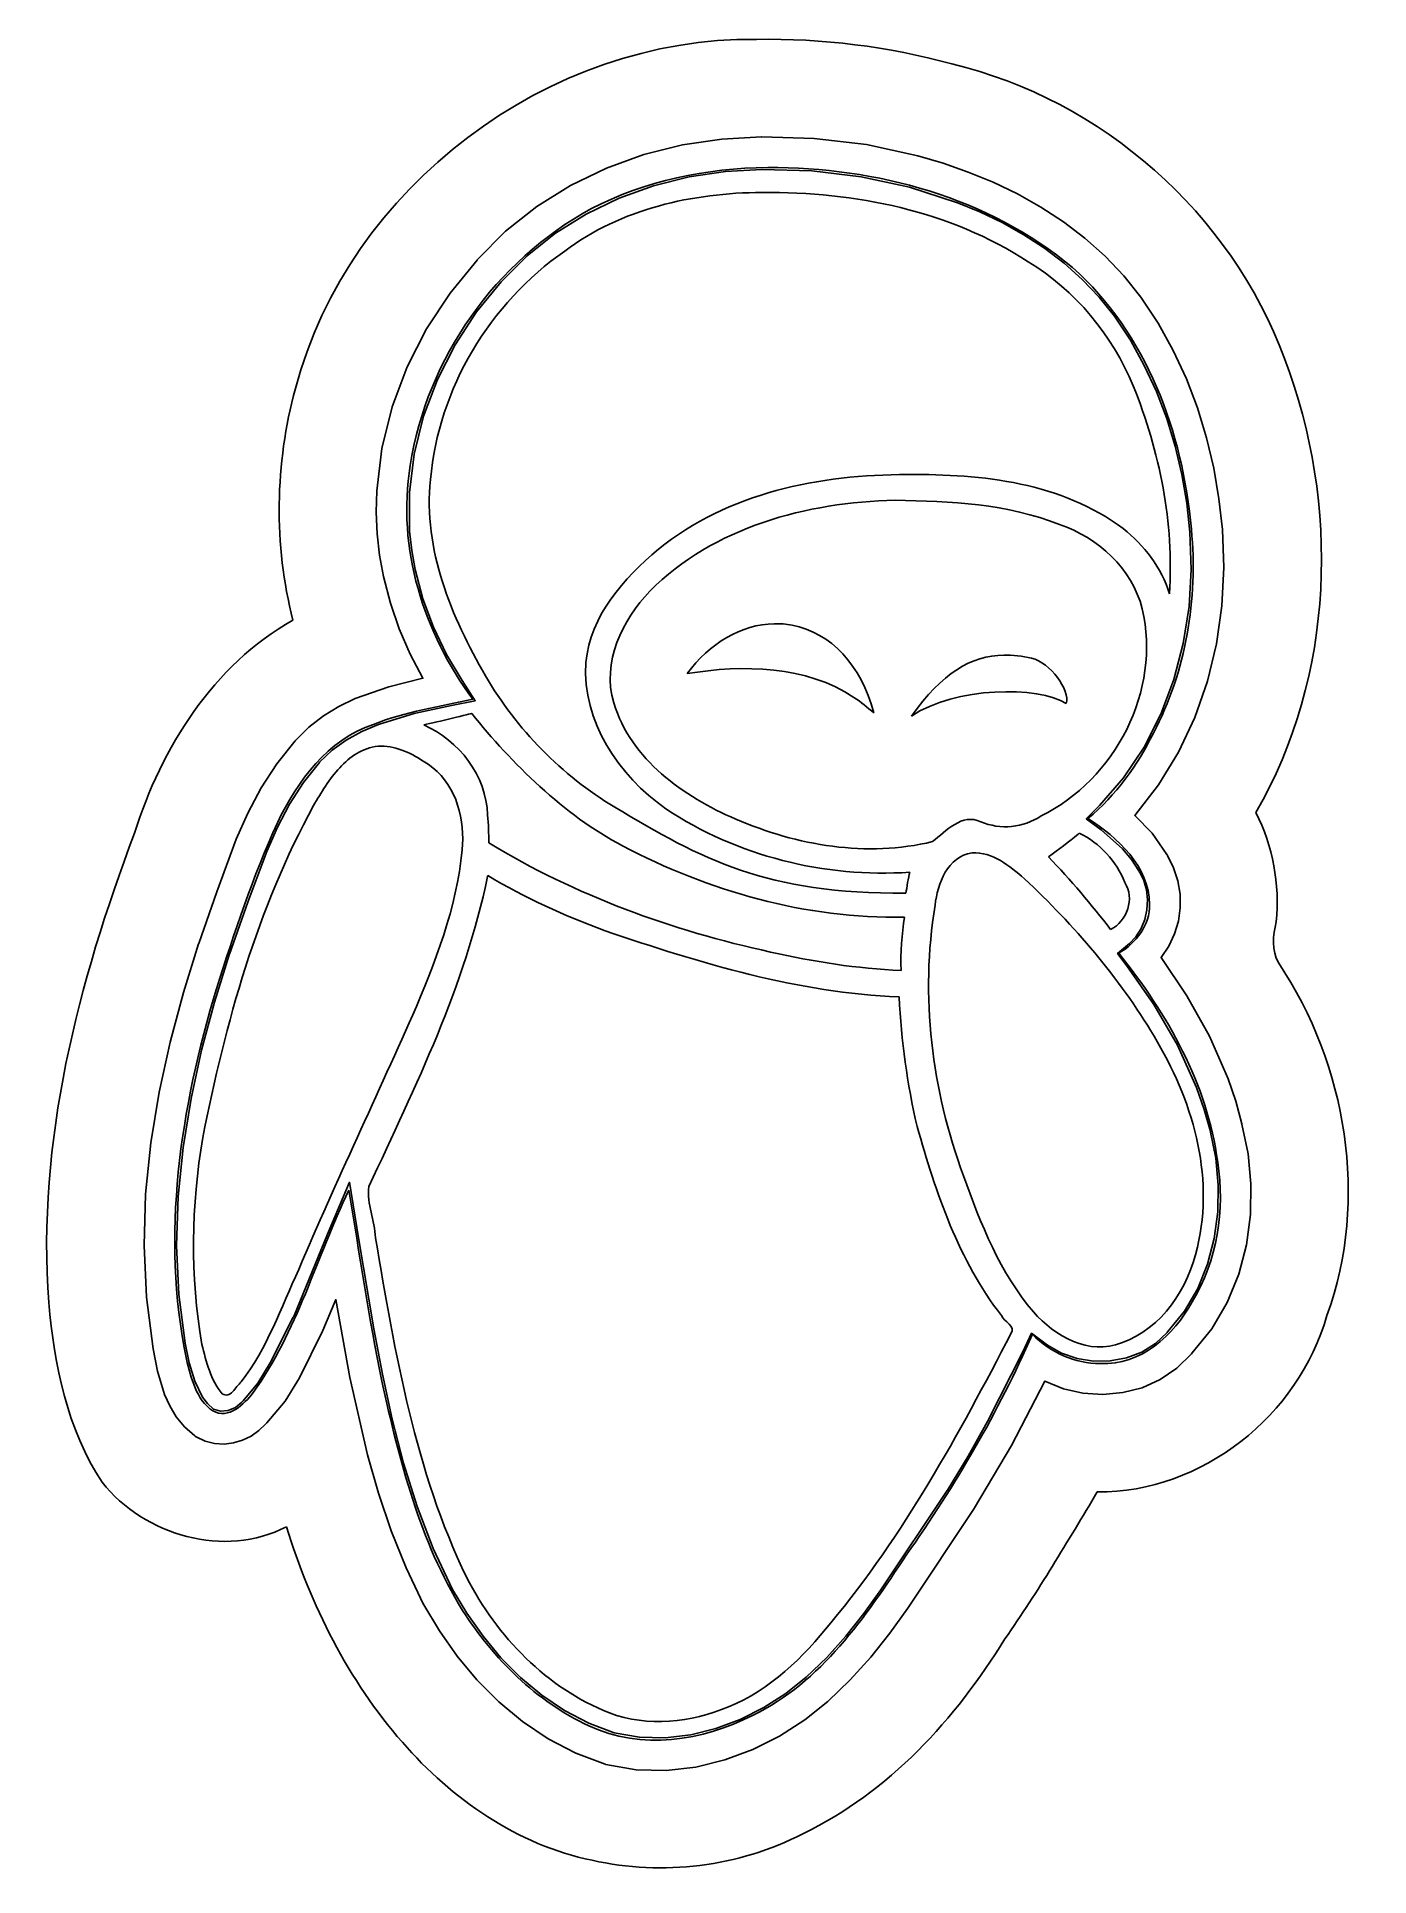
# Model space of a CAD drawing. Extents: x 6 to 595, y 13 to 827.
import ezdxf

# ---------------------------------------------------------------- set-up
doc = ezdxf.new("R2010")
doc.units = 0
for name, color, linetype in [('Base', 7, 'CONTINUOUS'), ('Medium_Features', 7, 'CONTINUOUS'), ('Tall_Outline', 7, 'CONTINUOUS')]:
    doc.layers.add(name, color=color, linetype=linetype)

msp = doc.modelspace()

# ---------------------------------------------------------------- linework, layer by layer
at = {"layer": 'Base', "color": 7}
msp.add_lwpolyline([(324.15, 826.26476), (324.15, 826.26476)], close=True, dxfattribs=at)
for points in [[(324.15, 826.26476), (231.951592, 827.397733), (143.592328, 760.817504), (120.075, 671.58976)], [(410.680512, 815.358604), (382.58276, 823.228686), (353.338864, 826.647539), (324.15, 826.26476)], [(557.953272, 684.910432), (534.331832, 749.129408), (477.246224, 799.582454), (410.680512, 815.358604)], [(545.325, 483.73976), (580.296672, 544.017856), (582.67772, 620.391888), (557.953272, 684.910432)], [(120.075, 671.58976), (110.9824, 638.260624), (110.409272, 602.43616), (118.975, 568.93976)], [(118.975, 568.93976), (83.611568, 549.083344), (60.783891, 512.533824), (48.840897, 474.540624)], [(554.323536, 435.286376), (556.00372, 451.888144), (552.791136, 468.908808), (545.325, 483.73976)], [(48.840897, 474.540624), (23.860492, 408.413888), (5.575236, 337.881168), (10.825, 266.61476)], [(555.45, 417.03976), (552.058952, 422.648936), (552.92696, 429.24636), (554.323536, 435.286376)], [(576.80464, 260.915552), (595.4936, 312.401144), (585.48468, 371.939792), (555.45, 417.03976)], [(10.825, 266.61476), (13.378582, 238.987608), (18.975674, 210.43948), (34.491153, 187.05828)], [(475.125, 182.73976), (521.517832, 182.415136), (564.33972, 216.687328), (576.80464, 260.915552)], [(34.491153, 187.05828), (53.023384, 163.46596), (88.83612, 153.132584), (116.125, 167.33976)], [(434.233184, 117.657032), (448.8688, 138.682728), (462.030264, 160.889128), (475.125, 182.73976)], [(116.125, 167.33976), (126.70628, 132.662048), (143.4864, 99.34372), (167.412984, 71.843904)], [(344.748192, 31.33184), (382.974032, 49.619632), (412.2582, 82.109496), (434.233184, 117.657032)], [(167.412984, 71.843904), (189.339304, 46.613144), (218.322056, 26.39584), (251.48224, 19.57216)], [(251.48224, 19.57216), (282.752264, 12.51072), (316.353048, 16.67904), (344.748192, 31.33184)]]:
    msp.add_open_spline(points, degree=3, dxfattribs=at)
at = {"layer": 'Medium_Features', "color": 7}
for points in [[(329.218056, 769.470136), (329.218056, 769.470136)], [(326.718056, 758.445136), (326.718056, 758.445136)], [(385.575, 622.06476), (385.575, 622.06476)], [(332.025, 567.38976), (332.025, 567.38976)], [(433.725, 553.51476), (433.725, 553.51476)], [(198.158216, 527.601488), (198.158216, 527.601488)], [(156.642936, 513.145296), (156.643016, 513.145136)], [(176.642976, 506.495136), (176.667936, 506.470176)], [(128.142896, 486.870296), (128.117936, 486.870296)], [(467.118056, 474.595136), (466.693056, 474.220136), (466.693056, 474.220136)], [(419.643056, 465.945136), (419.643056, 465.945136)], [(205.268056, 455.820136), (205.193096, 455.420136), (205.193056, 455.420136)], [(96.092936, 231.570296), (96.117896, 231.545336)]]:
    msp.add_lwpolyline(points, close=True, dxfattribs=at)
for points in [[(250.943056, 751.145136), (274.951632, 763.716884), (302.095856, 769.211478), (329.218056, 769.470136)], [(329.218056, 769.470136), (377.38676, 769.614174), (426.78604, 756.400742), (464.168056, 725.145136)], [(326.718056, 758.445136), (295.881288, 758.274506), (264.313608, 751.240263), (239.318056, 732.445136)], [(444.483768, 727.753123), (409.837296, 750.322284), (367.762944, 758.88398), (326.718056, 758.445136)], [(170.9322, 637.45216), (178.159656, 684.95693), (208.807696, 728.184448), (250.943056, 751.145136)], [(239.318056, 732.445136), (206.183152, 709.307301), (183.35228, 671.643976), (179.893056, 631.220136)], [(491.030096, 672.712448), (481.575048, 695.416366), (465.507488, 715.027547), (444.483768, 727.753123)], [(464.168056, 725.145136), (496.878696, 696.028901), (513.009256, 652.12664), (516.768056, 609.245136)], [(507.018056, 580.670136), (509.172232, 612.082664), (502.693528, 643.690016), (491.030096, 672.712448)], [(198.618056, 533.920136), (176.877712, 563.343416), (164.87212, 600.771008), (170.9322, 637.45216)], [(179.893056, 631.220136), (176.519312, 600.394728), (189.190336, 570.302512), (204.286352, 544.252616)], [(280.768056, 600.345136), (311.453944, 625.32024), (352.306512, 633.618456), (391.168008, 633.432832)], [(391.168008, 633.432832), (424.149976, 633.824016), (459.561496, 629.861552), (486.543056, 609.520136)], [(385.575, 622.06476), (346.398672, 621.228872), (305.124456, 610.236392), (277.025, 581.78976)], [(458.35, 611.31476), (435.344288, 620.494016), (410.115832, 621.750864), (385.575, 622.06476)], [(495.025, 574.01476), (490.33348, 591.832344), (475.608504, 605.590968), (458.35, 611.31476)], [(486.543056, 609.520136), (495.88992, 602.154008), (503.601608, 592.217768), (507.018056, 580.670136)], [(516.768056, 609.245136), (519.83, 578.193448), (514.365512, 546.450144), (499.943056, 518.895136)], [(248.668056, 550.245136), (250.601048, 571.027352), (265.555536, 587.482032), (280.768056, 600.345136)], [(277.025, 581.78976), (264.715648, 569.03552), (255.60768, 550.255016), (261.025, 532.31476)], [(450.2, 482.21476), (483.05108, 498.278136), (503.524424, 537.862528), (495.025, 574.01476)], [(293.475, 545.26476), (303.30388, 558.684608), (317.704168, 567.072416), (332.025, 567.38976)], [(332.025, 567.38976), (334.677008, 567.44856), (337.33392, 567.227896), (339.95, 566.71476)], [(339.95, 566.71476), (357.305608, 563.310504), (370.49524, 549.183448), (376.15, 527.93976)], [(284.043056, 485.445136), (263.30448, 500.011272), (246.99776, 523.993872), (248.668056, 550.245136)], [(367.35, 534.76476), (346.45352, 548.74008), (318.190008, 549.389616), (293.475, 545.26476)], [(392.8, 526.43976), (406.139848, 545.516), (419.427256, 553.2296), (433.725, 553.51476)], [(433.725, 553.51476), (437.728368, 553.5946), (441.811576, 553.086424), (446, 552.08976)], [(446, 552.08976), (454.207256, 550.136784), (463.176416, 538.055944), (461.4, 532.01476)], [(204.286352, 544.252616), (217.910496, 520.7426), (238.14144, 500.110752), (261.439472, 486.1272)], [(461.4, 532.01476), (449.12808, 539.955792), (412.009464, 539.513784), (392.8, 526.43976)], [(154.668056, 522.795136), (168.780272, 528.361976), (183.788888, 530.770904), (198.618056, 533.920136)], [(261.025, 532.31476), (268.647552, 507.135896), (291.914136, 490.774504), (315.025, 480.81476)], [(376.15, 527.93976), (373.260384, 530.254208), (370.501456, 532.70712), (367.35, 534.76476)], [(112.093056, 479.145136), (121.145928, 497.850976), (134.22804, 515.945896), (154.668056, 522.795136)], [(198.158216, 527.601488), (198.158216, 527.601488), (182.636032, 523.808784), (176.868056, 522.545136)], [(176.868056, 522.545136), (192.519184, 515.621504), (204.717648, 500.141488), (205.143056, 482.645136)], [(264.938904, 468.949824), (238.716688, 482.738864), (215.791872, 505.644384), (198.158216, 527.601488)], [(156.667976, 513.145136), (163.823456, 513.39376), (170.743864, 510.482776), (176.642976, 506.495136)], [(499.943056, 518.895136), (492.878032, 504.619888), (483.35828, 491.270144), (470.968056, 481.145136)], [(139.667936, 503.570296), (144.235928, 508.521648), (149.695384, 512.27844), (156.642936, 513.145296)], [(156.643016, 513.145136), (156.651416, 513.14544), (156.659576, 513.14484), (156.667976, 513.145136)], [(176.667936, 506.470176), (188.7658, 499.721088), (194.366472, 485.460528), (194.142936, 472.045176)], [(128.117936, 486.870296), (131.42376, 492.47008), (135.094464, 498.613008), (139.667936, 503.570296)], [(79.067896, 339.770296), (89.05108, 390.59408), (103.249304, 441.237592), (128.142896, 486.870296)], [(205.143056, 482.645136), (205.560904, 478.525952), (205.654336, 474.38244), (205.718056, 470.245136)], [(261.439472, 486.1272), (299.855448, 463.069832), (328.465584, 447.574272), (390.343056, 448.038784)], [(392.168056, 457.270136), (354.342192, 454.806456), (315.504696, 464.36608), (284.043056, 485.445136)], [(315.025, 480.81476), (342.17388, 469.126208), (373.09168, 463.759648), (402.2, 470.86476)], [(402.2, 470.86476), (408.023616, 475.556408), (415.386976, 483.587544), (423.5, 479.63976)], [(423.5, 479.63976), (432.181824, 476.009448), (442.414904, 476.909304), (450.2, 482.21476)], [(470.968056, 481.145136), (484.126448, 472.510464), (498.0824, 460.021152), (498.268056, 443.045136)], [(85.155592, 405.651824), (93.02428, 430.511456), (101.241576, 455.462296), (112.093056, 479.145136)], [(466.693056, 474.220136), (462.440648, 470.626464), (457.999112, 467.356336), (453.468056, 464.120136)], [(487.368056, 452.720136), (483.535704, 462.095376), (476.23076, 470.285696), (467.118056, 474.595136)], [(194.142936, 472.020216), (192.998168, 446.184768), (183.5288, 421.574968), (173.667936, 397.820216)], [(194.142936, 472.045176), (194.1428, 472.036936), (194.14308, 472.028456), (194.142936, 472.020216)], [(205.718056, 470.245136), (244.081592, 446.95852), (286.687576, 431.408848), (330.47708, 421.93536)], [(389.693056, 437.420136), (346.207568, 436.508704), (302.902288, 448.986656), (264.938904, 468.949824)], [(419.643056, 465.945136), (408.93924, 464.186528), (404.228928, 452.270824), (403.330456, 442.632056)], [(442.85924, 454.41412), (436.273072, 460.039712), (428.819616, 466.278392), (419.643056, 465.945136)], [(390.343056, 448.038784), (390.839872, 450.36088), (391.37112, 455.021936), (392.168056, 457.270136)], [(453.468056, 464.120136), (463.246032, 453.995752), (472.680536, 442.805544), (481.018056, 431.870136)], [(205.193056, 455.420136), (195.193376, 407.143552), (173.320864, 362.461608), (152.593056, 318.020136)], [(257.168424, 431.374504), (239.168464, 437.98856), (221.67324, 445.945264), (205.268056, 455.820136)], [(500.259544, 384.650824), (484.729424, 410.655584), (464.821576, 433.826376), (442.85924, 454.41412)], [(481.018056, 431.870136), (488.335264, 435.797776), (491.730328, 445.468136), (487.368056, 452.720136)], [(403.330456, 442.632056), (396.545928, 402.464512), (401.905688, 360.864184), (415.853848, 322.81384)], [(498.268056, 443.045136), (498.44076, 433.903096), (492.256752, 425.886288), (484.618056, 421.395136)], [(388.243056, 413.795136), (387.674416, 421.689584), (388.886184, 429.680968), (389.693056, 437.420136)], [(387.368056, 402.070136), (342.601624, 403.770056), (299.294488, 417.070848), (257.168424, 431.374504)], [(330.47708, 421.93536), (349.487336, 417.632176), (368.75968, 414.565088), (388.243056, 413.795136)], [(484.618056, 421.395136), (506.11064, 394.611512), (523.94808, 363.43316), (528.410296, 328.853776)], [(71.798504, 241.60196), (60.465744, 296.218864), (69.148896, 352.948688), (85.155592, 405.651824)], [(395.368056, 344.695136), (390.845752, 363.554544), (388.438432, 382.720112), (387.368056, 402.070136)], [(173.667936, 397.795256), (156.518928, 358.929008), (138.145368, 320.46184), (121.517936, 281.295256)], [(173.667936, 397.820216), (173.664736, 397.813016), (173.671136, 397.802296), (173.667936, 397.795256)], [(519.443056, 291.220136), (527.16724, 323.447152), (516.962632, 357.007032), (500.259544, 384.650824)], [(432.668056, 260.945136), (413.767928, 285.169832), (403.573592, 315.227432), (395.368056, 344.695136)], [(78.667896, 248.095296), (73.423032, 278.294552), (73.963496, 309.561816), (79.067896, 339.770296)], [(528.410296, 328.853776), (531.729344, 307.717216), (528.281992, 285.221056), (517.118056, 266.970136)], [(152.593056, 318.020136), (151.6828, 310.25172), (155.1126, 303.024736), (155.538312, 295.286472)], [(415.853848, 322.81384), (423.52972, 301.550344), (431.969648, 279.788808), (446.843056, 262.495136)], [(143.743056, 316.420136), (129.34812, 286.671912), (120.857352, 253.716032), (101.383552, 226.728368)], [(158.405008, 231.769992), (152.563168, 259.812608), (148.473152, 288.177336), (143.743056, 316.420136)], [(155.538312, 295.286472), (164.246856, 244.086592), (173.077872, 191.969672), (195.843056, 144.920136)], [(485.868056, 248.795136), (503.866104, 255.122848), (515.472504, 273.134776), (519.443056, 291.220136)], [(121.517936, 281.270296), (113.650096, 264.32604), (107.601496, 246.290888), (96.092936, 231.570296)], [(121.517936, 281.295256), (121.514736, 281.288056), (121.521136, 281.277256), (121.517936, 281.270296)], [(436.968056, 253.045136), (439.24312, 256.175056), (433.659008, 258.147048), (432.668056, 260.945136)], [(446.843056, 262.495136), (456.251352, 251.796184), (471.564736, 242.934088), (485.868056, 248.795136)], [(517.118056, 266.970136), (509.000664, 252.092096), (494.357336, 238.782264), (476.493056, 239.595136)], [(357.154824, 124.788792), (389.442488, 163.648616), (413.796168, 208.373832), (436.968056, 253.045136)], [(78.667896, 248.070336), (78.666296, 248.078416), (78.669496, 248.087216), (78.667896, 248.095296)], [(87.667896, 226.245336), (82.570728, 232.190304), (80.570464, 240.4982), (78.667896, 248.070336)], [(446.418056, 252.570136), (431.284088, 218.144056), (412.279392, 185.528032), (390.547616, 154.780624)], [(476.493056, 239.595136), (465.179832, 239.718416), (454.261984, 244.45424), (446.418056, 252.570136)], [(83.493056, 218.620136), (76.040488, 223.599072), (73.987832, 233.409296), (71.798504, 241.60196)], [(96.117896, 231.545336), (94.80416, 230.395568), (93.59628, 228.45476), (92.242896, 227.120336)], [(194.068056, 130.245136), (175.088296, 161.066928), (166.063064, 196.697264), (158.405008, 231.769992)], [(101.383552, 226.728368), (97.347856, 221.617432), (90.40804, 214.763072), (83.493056, 218.620136)], [(90.092896, 225.770336), (89.36524, 225.585272), (88.60236, 225.650896), (87.667896, 226.245336)], [(92.242896, 227.120336), (91.55592, 226.442984), (90.829096, 225.957576), (90.092896, 225.770336)], [(390.547616, 154.780624), (372.360064, 127.327128), (352.992496, 98.437664), (322.511976, 83.754592)], [(195.843056, 144.920136), (209.442544, 118.69968), (231.2108, 95.847008), (259.068056, 84.870136)], [(249.943056, 79.170136), (226.658608, 89.920032), (207.882048, 108.814104), (194.068056, 130.245136)], [(311.769328, 87.612088), (330.408832, 95.051296), (344.851184, 109.447368), (357.154824, 124.788792)], [(322.511976, 83.754592), (300.520328, 72.481584), (273.014128, 68.233248), (249.943056, 79.170136)], [(259.068056, 84.870136), (276.170304, 78.44068), (295.3254, 80.480128), (311.769328, 87.612088)]]:
    msp.add_open_spline(points, degree=3, dxfattribs=at)
at = {"layer": 'Tall_Outline', "color": 7}
for points in [[(326.5, 783.01476), (308.926072, 782.091697), (291.476953, 779.477202), (274.352138, 775.176983), (257.751124, 769.196745), (241.873407, 761.542197), (226.918483, 752.219045), (213.085849, 741.232997), (200.575, 728.58976), (200.475, 728.46476), (188.523974, 713.8916), (178.173856, 698.048561), (169.591302, 681.149339), (162.942971, 663.407627), (158.395518, 645.037119), (156.115601, 626.251509), (155.878048, 616.76982), (156.269876, 607.264491), (157.311916, 597.762234), (159.025, 588.28976), (159.025, 588.2648), (162.101465, 576.509439), (166.082394, 565.051619), (170.909626, 553.931639), (176.525, 543.1898), (161.44687, 539.483017), (146.514884, 534.208523), (139.334996, 530.720369), (132.469206, 526.524668), (126.010034, 521.516214), (120.05, 515.5898), (120.02504, 515.5898), (119.97504, 515.51484), (111.829845, 505.368415), (104.909166, 494.636302), (99.001399, 483.458156), (93.894938, 471.973631), (85.239511, 448.644065), (77.25004, 425.76484), (77.2, 425.63976), (77.175, 425.51476), (70.475291, 403.987081), (64.596125, 382.071329), (59.725403, 359.834691), (56.051026, 337.344355), (53.760896, 314.667507), (53.042914, 291.871333), (54.084982, 269.023022), (57.075, 246.18976), (57.075, 246.1648), (59.009193, 236.276443), (62.117081, 225.893179), (64.403821, 220.820478), (67.335178, 215.989475), (71.028216, 211.52198), (75.6, 207.5398), (75.825, 207.3648), (76.075, 207.1898), (80.123651, 205.230741), (84.295697, 204.162499), (88.501061, 203.919978), (92.649668, 204.43808), (96.651442, 205.65171), (100.416306, 207.495771), (103.854184, 209.905166), (106.875, 212.8148), (106.89996, 212.78984), (107.39996, 213.33984), (115.504254, 222.995407), (121.884633, 233.367613), (132.12496, 253.96484), (132.19992, 254.11484), (132.27488, 254.26484), (137.99988, 267.96484), (144.200028, 233.488767), (152.017496, 199.17965), (156.86831, 182.234384), (162.526156, 165.506878), (169.125268, 149.055805), (176.79988, 132.93984), (176.84988, 132.86488), (176.89988, 132.78992), (183.830121, 121.198506), (191.678943, 110.062873), (200.431397, 99.549438), (210.072533, 89.824622), (220.587399, 81.054843), (231.961046, 73.40652), (244.178523, 67.046073), (257.22488, 62.13992), (257.37488, 62.08992), (257.54988, 62.03992), (270.892712, 59.702167), (284.21777, 59.359913), (297.381841, 60.846694), (310.24171, 63.996048), (322.654163, 68.641511), (334.475985, 74.616619), (345.563962, 81.75491), (355.77488, 89.88992), (365.735479, 99.452237), (374.865943, 109.61592), (383.316432, 120.241026), (391.237107, 131.187614), (420.62488, 175.38992), (420.69984, 175.51492), (420.7748, 175.63992), (437.128919, 203.376764), (451.8248, 231.83992), (460.084483, 228.489219), (468.742318, 226.520977), (477.579542, 225.938259), (486.377392, 226.744135), (494.917106, 228.941671), (502.97992, 232.533936), (510.347073, 237.523996), (516.7998, 243.91492), (517.1748, 244.33992), (525.80006, 255.039606), (532.622424, 266.742382), (537.704018, 279.227999), (541.106966, 292.276205), (542.893393, 305.666751), (543.125425, 319.179385), (541.865185, 332.593858), (539.1748, 345.68992), (539.1248, 345.86492), (536.381142, 355.927751), (533.033178, 365.741906), (524.743605, 384.632063), (514.69463, 402.551149), (503.3248, 419.51492), (506.762265, 424.508316), (509.33268, 429.930698), (511.028504, 435.660481), (511.842195, 441.57608), (511.766212, 447.555909), (510.793012, 453.478382), (508.915056, 459.221914), (506.1248, 464.66492), (506.14976, 464.68988), (505.99976, 464.93988), (505.87476, 465.16488), (505.8498, 465.16488), (499.412904, 474.553149), (491.6748, 482.48988), (502.223096, 495.950041), (511.084492, 510.461727), (518.288397, 525.837011), (523.864217, 541.887963), (527.84136, 558.426655), (530.249233, 575.265157), (531.117244, 592.215542), (530.4748, 609.08988), (530.4748, 609.11484), (528.965682, 622.753071), (526.639974, 636.322531), (523.476918, 649.746788), (519.455753, 662.949408), (514.555719, 675.853957), (508.756055, 688.384), (502.036002, 700.463106), (494.3748, 712.01484), (486.823981, 721.480261), (478.544817, 730.199215), (469.615882, 738.182911), (460.115753, 745.442558), (450.123005, 751.989365), (439.716213, 757.834542), (428.973953, 762.989297), (417.9748, 767.46484), (417.89984, 767.48984), (406.890736, 771.389807), (395.706245, 774.700831), (372.929578, 779.614312), (349.806792, 782.346807), (326.57484, 783.01484), (326.49988, 783.01484), (326.5, 783.01476)], [(326.625, 768.61476), (326.675, 768.61476), (326.69996, 768.61476), (348.719127, 767.983446), (370.559046, 765.399736), (391.988172, 760.773537), (412.77496, 754.01476), (412.82496, 754.01476), (412.84992, 753.9898), (423.05924, 749.839957), (432.986846, 745.081037), (442.562889, 739.709968), (451.717519, 733.723676), (460.380886, 727.119087), (468.483142, 719.893127), (475.954436, 712.042722), (482.72492, 703.5648), (489.75002, 692.964994), (495.934817, 681.83224), (501.292307, 670.239681), (505.835482, 658.260459), (509.577337, 645.967717), (512.530866, 633.434598), (514.709062, 620.734245), (516.12492, 607.9398), (516.12492, 607.91484), (516.705415, 591.445133), (515.721528, 574.934864), (513.157344, 558.595522), (508.996947, 542.638596), (503.224422, 527.275575), (495.823853, 512.71795), (486.779324, 499.177208), (476.07492, 486.86484), (470.24992, 481.01484), (476.82492, 476.03984), (486.336784, 467.614316), (490.252812, 462.927508), (493.44992, 457.88984), (493.57492, 457.63984), (493.72492, 457.41484), (495.658074, 453.587423), (496.851188, 449.423593), (497.3191, 445.071368), (497.076646, 440.678762), (496.138664, 436.393791), (494.519991, 432.36447), (492.235464, 428.738814), (489.29992, 425.66484), (484.12492, 421.28984), (488.17492, 415.83984), (500.120972, 398.68313), (510.581556, 380.705228), (519.088822, 361.925882), (522.463758, 352.241839), (525.17492, 342.36484), (525.19988, 342.26484), (525.19988, 342.16484), (527.584282, 330.574944), (528.684178, 318.725248), (528.465479, 306.824565), (526.894093, 295.08171), (523.935931, 283.705496), (519.556901, 272.904737), (513.722915, 262.888247), (506.39988, 253.86484), (506.19988, 253.66484), (506.02488, 253.43984), (500.909805, 248.469483), (494.823296, 244.701279), (488.035811, 242.144202), (480.817813, 240.807226), (473.43976, 240.699327), (466.172114, 241.82948), (459.285334, 244.206659), (453.04988, 247.83984), (446.02488, 253.01484), (442.29988, 245.11484), (426.508837, 213.888855), (417.880552, 198.558635), (408.77488, 183.58984), (408.62488, 183.33984), (379.286457, 139.385196), (371.712779, 128.905695), (363.772461, 118.879941), (355.329996, 109.432975), (346.24988, 100.68984), (346.22492, 100.68984), (337.18781, 93.502156), (327.410518, 87.2257), (317.036739, 81.990151), (306.21017, 77.925191), (295.074507, 75.160499), (283.773448, 73.825757), (272.450686, 74.050644), (261.24992, 75.96484), (249.915316, 80.265684), (239.200086, 85.891924), (229.134308, 92.702614), (219.748063, 100.55681), (211.07143, 109.313567), (203.134489, 118.831941), (195.967319, 128.970987), (189.6, 139.58976), (181.124939, 157.679462), (173.989075, 176.346511), (167.991122, 195.49924), (162.929794, 215.045983), (158.603804, 234.895073), (154.811866, 254.954844), (148.025, 295.33976), (143.975, 319.91476), (134.3, 296.96476), (119.3, 260.51476), (119.15, 260.18976), (108.937931, 239.916486), (103.38804, 230.87296), (96.875, 223.13976), (96.6, 222.86476), (96.35, 222.58976), (93.573875, 220.204298), (90.259685, 218.789441), (86.840653, 218.487244), (83.75, 219.43976), (81.138717, 221.875253), (78.922727, 224.780866), (75.487133, 231.759788), (73.064221, 239.891196), (71.275, 248.68976), (71.275, 248.71472), (68.459105, 270.266101), (67.477093, 291.939763), (68.162061, 313.668117), (70.347105, 335.383577), (73.865324, 357.018555), (78.549814, 378.505463), (84.233674, 399.776714), (90.75, 420.76472), (90.82496, 421.01472), (98.95536, 444.044629), (107.353502, 466.489211), (112.103909, 477.204296), (117.462373, 487.427798), (123.609265, 497.044634), (130.72496, 505.93972), (130.74992, 505.96468), (130.77488, 506.01468), (136.302383, 511.364941), (142.561737, 515.865072), (149.441569, 519.625816), (156.830508, 522.757914), (172.690216, 527.579139), (189.24988, 531.21468), (199.675, 533.28976), (193.85, 542.21476), (187.01196, 553.760399), (181.225091, 565.859326), (176.556926, 578.417219), (173.075, 591.33976), (173.075, 591.36472), (171.548805, 599.847103), (170.628965, 608.385618), (170.535362, 625.524052), (172.648212, 642.566038), (176.821537, 659.29759), (182.909357, 675.504723), (190.765694, 690.973453), (200.244568, 705.489794), (211.2, 718.83976), (211.25, 718.91472), (211.32496, 718.98968), (222.621517, 730.411143), (235.189059, 740.379461), (248.83723, 748.875729), (263.37567, 755.881043), (278.614021, 761.376499), (294.361926, 765.343193), (310.429025, 767.762222), (326.62496, 768.61468), (326.625, 768.61476)]]:
    msp.add_lwpolyline(points, dxfattribs=at)

doc.saveas('drawing.dxf')
